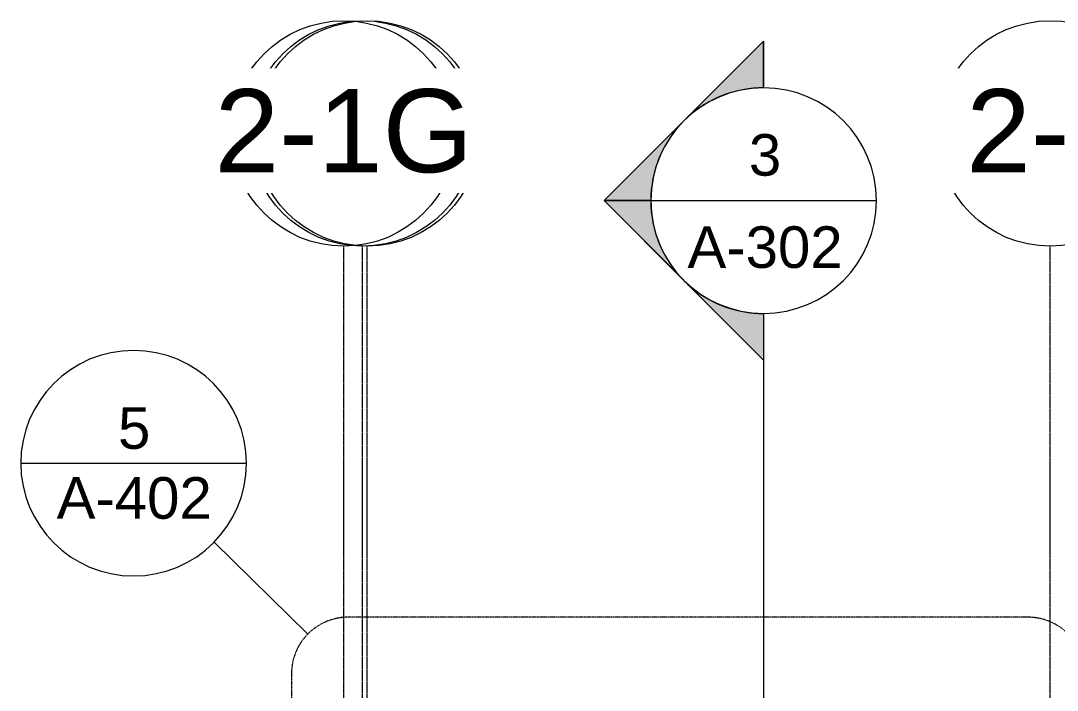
# Model space of a CAD drawing. Header units: inches. Extents: x -54880 to -186, y -132 to 853.
# Drawn here: x -26418.8 to -25977.9, y 384.7 to 669.8 of the extents above; entities that cross this region are included whole.
import ezdxf

# ---------------------------------------------------------------- set-up
doc = ezdxf.new("R2010")
doc.units = ezdxf.units.IN
doc.header["$MEASUREMENT"] = 0
doc.linetypes.add('Dash Dot 3_16_', pattern=[0.3125, 0.1875, -0.0625, 0, -0.0625])
doc.linetypes.add('Grid Line 1_2_', pattern=[0.875, 0.5, -0.125, 0.125, -0.125])
for name, color, linetype, lineweight in [('A-ANNO-SYMB', 150, 'Continuous', 9), ('G-ANNO-SYMB', 111, 'Continuous', 9), ('S-GRID', 1, 'Continuous', 9), ('S-GRID-IDEN', 1, 'Continuous', 9)]:
    doc.layers.add(name, color=color, linetype=linetype, lineweight=lineweight)
doc.styles.add('Arial', font='arial.ttf', dxfattribs={"height": 35.407186})
doc.styles.add('Arial_1', font='arial.ttf', dxfattribs={"height": 17.703593})

# ---------------------------------------------------------------- blocks, each defined once
blk = doc.blocks.new('Grid - Grid Head - Circle-14747-Section 13')
at = {"layer": 'S-GRID-IDEN'}
blk.add_circle((-23085.89, 621.76), 48, dxfattribs=at)
blk = doc.blocks.new('Section - Section Head - Filled-1526-Section 13')
at = {"layer": 'G-ANNO-SYMB'}
h = blk.add_hatch(color=256, dxfattribs=at)
edge = h.paths.add_edge_path(flags=0)
edge.add_arc((-25498.9, 528), 48.06, 90, 132.0784, ccw=False)
edge.add_line((-25498.9, 576.06), (-25498.9, 595.88))
edge.add_line((-25498.9, 595.88), (-25531.11, 563.67))
h = blk.add_hatch(color=256, dxfattribs=at)
edge = h.paths.add_edge_path(flags=0)
edge.add_line((-25532.84, 561.94), (-25566.78, 528))
edge.add_line((-25566.78, 528), (-25546.9, 528))
edge.add_arc((-25498.9, 528), 48, 135, 180, ccw=False)
h = blk.add_hatch(color=256, dxfattribs=at)
edge = h.paths.add_edge_path(flags=0)
edge.add_arc((-25498.9, 528), 48, 180, 225, ccw=False)
edge.add_line((-25546.9, 528), (-25566.78, 528))
edge.add_line((-25566.78, 528), (-25532.84, 494.06))
h = blk.add_hatch(color=256, dxfattribs=at)
edge = h.paths.add_edge_path(flags=0)
edge.add_line((-25531.11, 492.33), (-25498.9, 460.12))
edge.add_line((-25498.9, 460.12), (-25498.9, 479.94))
edge.add_arc((-25498.9, 528), 48.06, 227.9216, 270, ccw=False)
for p, q in [((-25566.78, 528), (-25498.9, 595.88)), ((-25531.11, 563.67), (-25498.9, 595.88)), ((-25498.9, 576), (-25498.9, 595.88)), ((-25498.9, 595.88), (-25498.9, 576.06)), ((-25566.78, 528), (-25532.84, 561.94)), ((-25566.78, 528), (-25498.9, 460.12)), ((-25546.9, 528), (-25566.78, 528)), ((-25532.84, 494.06), (-25566.78, 528)), ((-25566.78, 528), (-25546.9, 528)), ((-25498.9, 460.12), (-25531.11, 492.33)), ((-25498.9, 480), (-25498.9, 460.12)), ((-25498.9, 479.94), (-25498.9, 460.12))]:
    blk.add_line(p, q, dxfattribs=at)
for radius, start, end in [(48, 90, 270), (48.06, 90, 132.0784), (48, 270, 90), (48, 135, 180), (48, 180, 225), (48.06, 227.9216, 270)]:
    blk.add_arc((-25498.9, 528), radius, start, end, dxfattribs=at)
blk = doc.blocks.new('Section - Callout Head-19020-Section 13')
at = {"layer": 'A-ANNO-SYMB'}
blk.add_line((-22721.64, 447.02), (-22625.64, 447.02), dxfattribs=at)
for start, end in [(0, 180), (180, 360)]:
    blk.add_arc((-22673.64, 447.02), 48, start, end, dxfattribs=at)

msp = doc.modelspace()

# ---------------------------------------------------------------- linework, layer by layer
at = {"layer": 'A-ANNO-SYMB'}
msp.add_line((-26296.75697, 408.60546), (-26336.586, 447.73869), dxfattribs=at)
at = {"layer": 'A-ANNO-SYMB', "linetype": 'Dash Dot 3_16_'}
for p, q in [((-25990.28317, 415.7851), (-26279.63752, 415.7851)), ((-26303.63752, 391.7851), (-26303.63752, -7.56519))]:
    msp.add_line(p, q, dxfattribs=at)
for centre, start, end in [((-26279.63752, 391.7851), 90, 180), ((-25990.28317, 391.7851), 0, 90)]:
    msp.add_arc(centre, 24, start, end, dxfattribs=at)
at = {"layer": 'G-ANNO-SYMB'}
for p, q in [((-26150.81696, 593.15708), (-26054.81696, 593.15708)), ((-26102.81696, 545.15708), (-26102.81696, -54.81697))]:
    msp.add_line(p, q, dxfattribs=at)
at = {"layer": 'S-GRID', "linetype": 'Grid Line 1_2_'}
for p, q in [((-26281.39023, -132), (-26281.39023, 573.76478)), ((-26281.39023, -132), (-26281.39023, 573.76478)), ((-26273.39023, -132), (-26273.39023, 573.76478)), ((-26271.39023, -132), (-26271.39023, 573.76478)), ((-25980.89023, -132), (-25980.89023, 573.76478)), ((-25980.89023, -132), (-25980.89023, 573.76478))]:
    msp.add_line(p, q, dxfattribs=at)

# ---------------------------------------------------------------- block references
at = {"layer": 'A-ANNO-SYMB'}
msp.add_blockref('Section - Callout Head-19020-Section 13', (-3697.18224, 34.35968), dxfattribs=at)
at = {"layer": 'G-ANNO-SYMB'}
msp.add_blockref('Section - Section Head - Filled-1526-Section 13', (-603.91729, 65.15708), dxfattribs=at)
at = {"layer": 'S-GRID-IDEN'}
for p in [(-3195.5, 0), (-2895, 0)]:
    msp.add_blockref('Grid - Grid Head - Circle-14747-Section 13', p, dxfattribs=at)

# ---------------------------------------------------------------- texts
at = {"layer": 'A-ANNO-SYMB', "attachment_point": 2, "line_spacing_factor": 0.938532, "style": 'Arial_1'}
for s, insert, char_height, width in [('5', (-26370.54803, 505.19704), 17.70359, 16.416), ('A-402', (-26370.54803, 475.43231), 17.703593, 78.624)]:
    msp.add_mtext(s, dxfattribs=dict(at, insert=insert, char_height=char_height, width=width))
at = {"layer": 'G-ANNO-SYMB', "attachment_point": 2, "line_spacing_factor": 0.938532, "style": 'Arial_1'}
for s, insert, char_height, width in [('3', (-26102.20222, 621.49532), 17.70359, 16.416), ('A-302', (-26102.20222, 582.22284), 17.703593, 78.624)]:
    msp.add_mtext(s, dxfattribs=dict(at, insert=insert, char_height=char_height, width=width))

# ---------------------------------------------------------------- next in the draw order: texts
at = {"layer": 'S-GRID-IDEN', "char_height": 35.407186, "attachment_point": 2, "line_spacing_factor": 0.938532, "style": 'Arial', "bg_fill": 3, "box_fill_scale": 1.25, "bg_fill_color": 0, "bg_fill_transparency": 0}
for s, insert, width in [('1-1G', (-26281.39945, 640.63852), 130.896), ('1-2', (-25980.89945, 640.63852), 85.104)]:
    msp.add_mtext(s, dxfattribs=dict(at, insert=insert, width=width))

# ---------------------------------------------------------------- next in the draw order: block references
at = {"layer": 'S-GRID-IDEN'}
for p in [(-3187.5, 0), (-2895, 0)]:
    msp.add_blockref('Grid - Grid Head - Circle-14747-Section 13', p, dxfattribs=at)

# ---------------------------------------------------------------- next in the draw order: texts
at = {"layer": 'S-GRID-IDEN', "char_height": 35.407186, "width": 85.104, "attachment_point": 2, "line_spacing_factor": 0.938532, "style": 'Arial', "bg_fill": 3, "box_fill_scale": 1.25, "bg_fill_color": 0, "bg_fill_transparency": 0}
for s, insert in [('2-1', (-26273.39945, 640.63852)), ('2-2', (-25980.89945, 640.63852))]:
    msp.add_mtext(s, dxfattribs=dict(at, insert=insert))

# ---------------------------------------------------------------- next in the draw order: block references
at = {"layer": 'S-GRID-IDEN'}
msp.add_blockref('Grid - Grid Head - Circle-14747-Section 13', (-3185.5, 0), dxfattribs=at)

# ---------------------------------------------------------------- next in the draw order: texts
at = {"layer": 'S-GRID-IDEN', "insert": (-26271.39945, 640.63852), "char_height": 35.407186, "width": 147.312, "attachment_point": 2, "line_spacing_factor": 0.938532, "style": 'Arial', "bg_fill": 3, "box_fill_scale": 1.25, "bg_fill_color": 0, "bg_fill_transparency": 0}
msp.add_mtext('1-1.G', dxfattribs=at)

# ---------------------------------------------------------------- next in the draw order: block references
at = {"layer": 'S-GRID-IDEN'}
msp.add_blockref('Grid - Grid Head - Circle-14747-Section 13', (-3195.5, 0), dxfattribs=at)

# ---------------------------------------------------------------- next in the draw order: texts
at = {"layer": 'S-GRID-IDEN', "insert": (-26281.39945, 640.63852), "char_height": 35.407186, "width": 130.896, "attachment_point": 2, "line_spacing_factor": 0.938532, "style": 'Arial', "bg_fill": 3, "box_fill_scale": 1.25, "bg_fill_color": 0, "bg_fill_transparency": 0}
msp.add_mtext('2-1G', dxfattribs=at)

doc.saveas('drawing.dxf')
